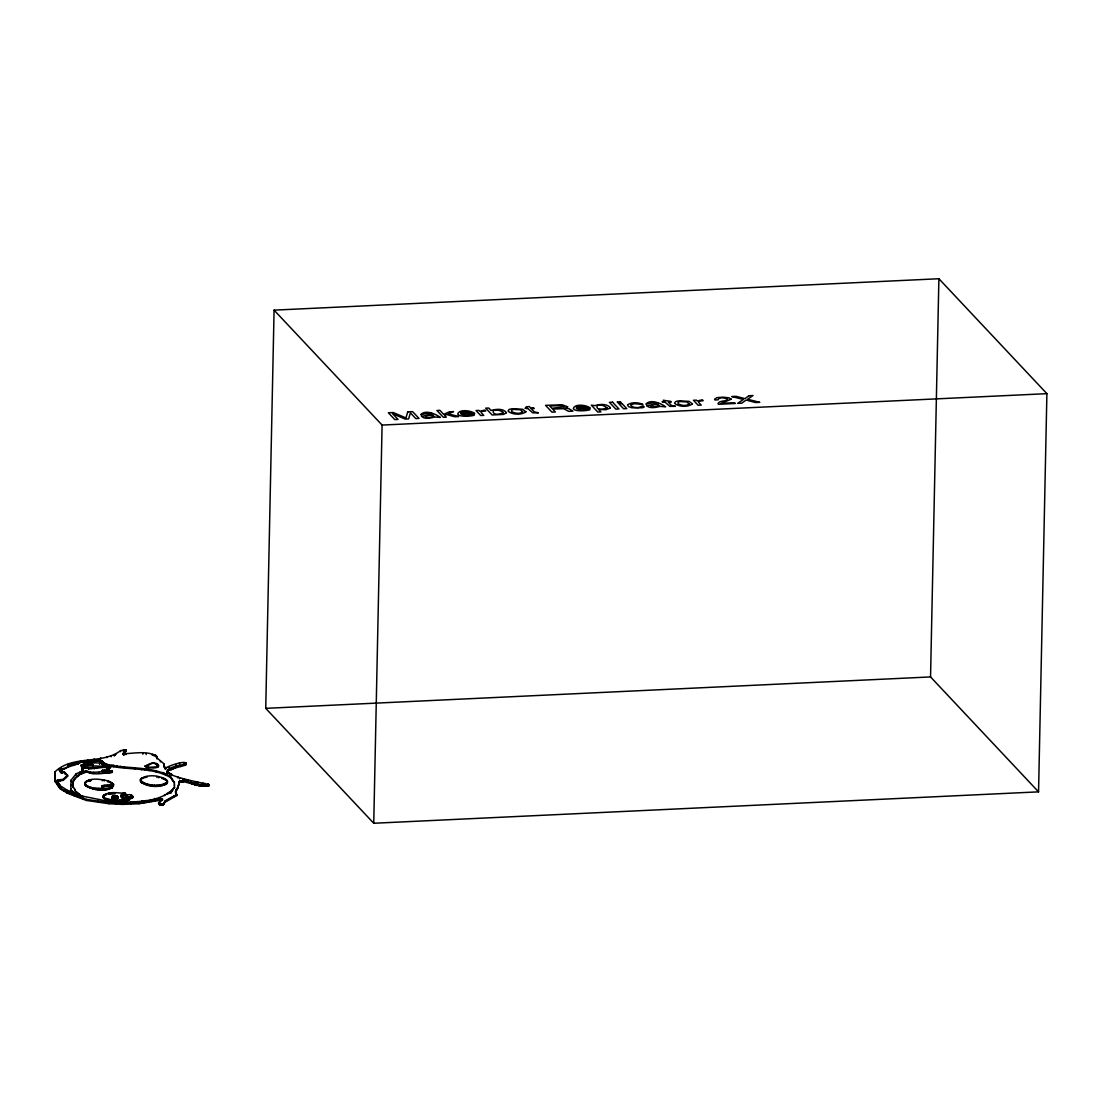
<?xml version="1.0" encoding="UTF-8"?>
<svg xmlns="http://www.w3.org/2000/svg" width="1102" height="1102" viewBox="0 0 1102 1102"><rect width="100%" height="100%" fill="white"/><g stroke="black" fill="none" stroke-linecap="round" stroke-linejoin="round"><path stroke-width="1.5" d="M70.886 790.175L70.914 789.115L72.884 792.6L70.886 790.175L70.996 780.271L76.079 773.852L83.573 770.518L82.127 769.044L81.328 764.912L93.133 765.022L91.852 763.769L92.554 765.449L92.568 764.389M55.155 777.227L55.183 776.152M126.069 749.773L122.997 754.305L126.069 749.773L120.683 750.586C102.045 764.898 72.787 754.677 55.128 771.717L55.21 781.662L60.073 788.591L67.098 793.041L86.59 800.465L108.919 803.716L122.611 804.405L139.004 803.73L162.531 799.873L162.421 798.785L160.134 798.592L160.052 799.666M55.21 781.662L55.128 771.717M57.097 780.34L61.175 787.407L57.979 784.238L57.097 780.34L63.255 779.266L67.608 775.229L64.619 772.268L61.175 771.799L61.189 772.888L62.194 773.039L62.222 771.965M57.221 782.227L57.235 781.153M57.456 782.847L57.469 781.786M57.566 785.023L57.579 783.963M57.979 784.238L57.993 783.164M57.07 781.786L57.979 780.188M58.323 784.596L58.351 783.536M58.475 786.332L55.224 780.602M58.53 784.803L58.558 783.742M58.792 768.934L58.778 769.995L61.23 768.149M57.951 781.249L58.985 780.009M58.943 785.216L58.971 784.156M59.246 787.448L59.274 786.373M59.425 785.685L59.453 784.624M59.935 788.426L58.489 785.271M59.935 786.181L59.949 785.12M60.128 788.633L59.949 787.365M58.957 781.07L60.155 780.863L60.169 779.803M60.376 772.144L60.403 771.083C63.53 768.7 82.443 757.68 88.794 761.923L99.318 761.041L104.442 764.306L102.362 761.151L99.387 759.994L88.807 760.848M60.651 772.419L60.403 771.083M59.88 771.317L61.051 769.651M60.762 789.06L60.045 787.489M61.244 772.901L61.271 771.841M61.657 772.957L61.684 771.896M61.767 789.693L60.789 787.985M61.023 770.711L62.359 768.976M62.91 773.122L62.938 772.061M60.155 780.863L63.241 780.326L63.255 779.266M63.585 790.837L61.781 788.633M62.346 770.036L63.902 768.177M64.619 772.268L65.307 774.059L65.321 772.998M64.784 773.535L64.811 772.474M64.922 773.673L64.935 772.612M65.417 778.315L65.431 777.254M65.789 773.452L67.594 776.29L63.241 780.326M66.285 775.023L66.299 773.948M66.602 790.947L66.63 789.886L61.202 786.346M67.098 793.041L67.126 791.98L63.613 789.776M67.745 764.444L67.732 765.504L71.685 764.223M67.594 776.29L67.608 775.229M63.875 769.237L67.869 767.185L67.897 766.11M68.696 791.966L68.723 790.905M70.418 794.404L70.445 793.344L67.126 791.98M70.776 792.999L70.803 791.925L66.63 789.886M70.927 785.754L70.955 784.693M70.983 781.332L70.996 780.271M72.374 795.203L72.401 794.143L70.445 793.344M72.319 791.911L72.346 790.85M72.567 781.841L73.173 787.503L72.567 781.841C75.57 776.758 80.157 772.295 86.108 771.014C93.518 774.362 108.271 769.554 112.197 772.433C104.456 772.929 90.956 776.042 86.176 771.001L86.025 772.075L80.542 774.183L80.625 773.094M67.869 767.185L72.966 765.463L72.994 764.389M72.856 785.203L72.884 784.142M73.669 781.139L73.682 780.078M73.779 795.768L73.806 794.694L72.401 794.143M72.539 782.902L74.812 778.315M72.966 765.463L75.032 764.76L75.046 763.7M74.716 790.079L74.729 789.018M75.212 796.319L75.239 795.258L73.806 794.694M76.066 774.913L76.079 773.852M75.032 764.76L76.713 764.209L76.727 763.149M76.245 792.655L73.2 786.442M76.699 795.107L76.713 794.046M74.784 779.376L77.608 775.767M77.278 797.09L77.292 796.03L75.239 795.258M72.911 791.539L77.333 794.143L77.305 795.203L75.143 794.432M76.713 764.209L78.146 763.741L78.159 762.68M78.146 763.741L78.338 762.639M78.228 763.714L78.614 762.308M78.49 763.658L78.903 761.978M78.449 793.44L79.248 795.217L79.275 794.143L76.272 791.594M77.581 776.827L78.697 774.789M78.683 763.231L79.055 761.868M78.945 762.983L79.275 761.744M78.834 797.669L78.862 796.608L77.292 796.03M79.261 762.804L79.606 761.62M78.669 775.849L79.619 773.948M79.826 772.199L79.799 773.26L81.231 772.626M79.578 762.68L80.019 761.482M79.275 794.143L80.57 796.347L77.333 794.143M80.005 762.543L80.363 761.33M79.964 794.749L80.57 796.347M79.606 775.009L80.446 773.205M80.294 762.474L80.598 761.344M80.57 762.405L81.011 761.275M80.611 798.33L80.639 797.269L78.862 796.608M83.146 770.022L83.118 771.097L82.113 770.105L81.328 764.912M81.369 773.866L81.396 772.791M81.452 766.524L81.465 764.829M81.768 767.212L81.796 766.152M82.071 764.953L82.044 766.014L81.603 764.857M80.997 762.336L81.851 761.138M81.975 767.667L82.003 766.606M81.934 765.986L81.851 764.912M82.113 770.105L82.127 769.044M82.154 768.066L82.168 767.006M82.264 773.508L82.278 772.447M82.209 769.334L82.319 767.35M82.471 771.028L82.443 772.089L83.518 771.607M82.843 770.808L82.857 769.747M82.333 798.95L82.361 797.889L80.639 797.269M83.146 766.896L83.738 768.631L83.766 767.571C79.385 763.755 116.178 768.135 109.291 765.229C107.665 767.818 112.638 768.383 109.263 766.289M81.837 762.198L83.242 761.992L83.27 760.917M82.609 797.228L82.636 796.167L70.803 791.925M83.297 766.854L83.16 767.929L109.167 767.309M91.893 764.843C69.522 764.65 99.125 760.986 106.839 764.278M83.297 773.108L83.325 772.047M83.656 764.733L83.642 763.383M83.876 764.788L83.876 763.342M83.394 764.568L84.028 763.314M84.138 764.843L83.421 763.576M83.697 799.446L83.724 798.371L82.361 797.889M84.427 764.898L84.606 763.259M83.242 761.992L84.62 761.909L84.634 760.848M84.744 764.94L84.165 763.782M84.716 772.557L84.744 771.496M84.95 767.818L84.964 766.758M85.061 764.981L84.758 763.879M84.62 761.909L85.253 760.807M102.679 786.373L112.583 786.621C106.729 792.848 91.81 790.286 85.033 785.01L84.909 782.654C90.763 777.172 100.406 779.376 107.569 780.753C124.43 788.77 101.191 782.034 102.238 787.021L102.073 785.657L102.238 787.021M85.377 765.022L85.088 763.92M85.322 783.123L85.35 782.062M85.488 772.268L85.515 771.207M85.708 765.036L85.405 763.948M85.226 761.868L85.956 760.766M85.584 785.63L85.598 784.569M85.033 785.01L85.791 781.47M86.218 765.063L86.383 763.094M86.135 786.249L84.909 782.654M86.3 772.075L86.328 771.014M85.942 761.84L86.659 760.738M86.631 782.062L86.645 781.001M87.127 772.226L87.154 771.166M86.631 761.799L87.21 760.711M86.59 800.465L86.617 799.405L83.724 798.371M87.113 786.828L87.141 785.767M87.513 767.681L87.54 766.606M87.692 759.925L87.678 760.986L75.942 763.245M87.513 780.519L85.763 782.544M87.196 761.771L88.284 760.669L88.794 761.923M88.243 772.433L88.27 771.372M88.105 787.407L88.119 786.346L86.149 785.189M88.615 769.127L88.628 768.053C86.411 771.345 112.969 762.598 108.34 770.794C96.191 772.364 103.891 770.05 109.332 769.072M88.711 761.84L88.615 760.697M88.821 781.208L88.835 780.147M88.959 764.94L88.986 763.879L91.741 763.755M89.193 781.098L89.221 780.037M89.455 787.916L89.469 786.856M89.524 781.001L89.744 779.885M89.896 772.75L89.909 771.689M89.854 780.919L90.006 779.817M90.13 764.884L90.144 763.824M90.295 780.822L90.309 779.761M90.984 764.843L91.011 763.782M90.777 779.693L90.763 780.753L91.659 779.569M91.287 761.606L91.301 760.545M90.805 788.412L90.832 787.351L88.119 786.346M92.031 764.953L92.058 763.893M92.224 765.119L92.237 764.058M92.416 788.812L92.444 787.737L90.832 787.351M92.926 767.378L92.954 766.317M92.899 765.794L92.912 764.733M93.05 788.963L92.444 787.737M93.463 773.439L93.491 772.378M93.78 761.303L93.794 760.242M93.615 789.087L93.078 787.889M94.18 759.994L94.193 758.92M94.345 768.824L94.373 767.75M94.111 789.197L93.642 788.026M94.262 789.239C96.907 786.029 108.106 791.47 112.583 786.621M94.428 789.252L94.441 788.192M94.91 789.335L94.937 788.274M95.502 789.418L95.516 788.357M96.494 761.165L96.508 760.104M96.149 789.5L96.163 788.44M97.871 761.096L97.899 760.022M97.802 789.735L97.816 788.674M97.747 802.091L97.775 801.03M98.657 761.055L98.684 759.994M98.918 773.411L98.946 772.35M99.263 759.967L99.318 761.041L99.387 759.994M99.635 764.333L99.648 763.273M99.8 761.22L99.827 760.16M99.703 789.845L99.731 788.784M100.31 761.413L100.323 760.352M100.668 758.989L100.695 757.928M100.874 761.634L100.902 760.573M101.811 764.512L101.839 763.452M101.618 789.941L101.646 788.88M102.128 764.526L102.155 763.466M102.293 771.552L102.348 770.339M102.458 764.54L102.486 763.479M102.334 762.226L102.362 761.151M102.376 780.753L102.403 779.693M102.431 771.703L102.417 770.339M102.638 766.868L102.651 765.794M102.541 764.54L102.72 763.479M102.693 771.372L102.706 770.312M102.789 764.54L102.954 763.466M103.133 772.392L103.244 770.284M103.395 763.259L103.423 762.198M103.009 787.778L103.023 785.588M121.372 796.112C144.803 802.256 107.817 803.716 103.092 797.242C106.398 790.354 118.313 793.206 124.884 793.302C127.777 794.9 121.413 794.57 120.972 796.512C120.187 796.388 122.653 792.669 125.656 793.495M103.657 764.457L103.671 763.397M103.354 797.752L103.436 795.52M103.368 789.886L103.381 788.825M104.015 766.868L104.043 765.807M103.905 764.43L103.932 763.369M103.629 798.261L103.12 796.181M103.092 797.242L103.643 795.162M104.125 764.416L104.332 763.328M103.85 798.413L103.478 796.884M103.56 796.291L103.836 795.038M104.208 781.015L104.222 779.954M104.373 773.384L104.401 772.323M104.428 771.276L104.442 770.215M104.07 794.886L103.822 796.099M104.084 798.564L103.671 797.214M102.059 786.732L104.387 786.566L104.401 785.506M104.91 766.882L104.924 765.821M104.359 798.73L104.387 797.669M105.076 764.678L105.103 763.617M105.365 766.896L105.379 765.835M104.993 795.355L105.021 794.294M105.117 789.817L105.131 788.756M82.636 796.167L105.131 800.713L105.103 801.774L103.45 801.581M105.062 799.184L104.111 797.504M105.778 766.923L105.792 765.862M106.426 771.538L106.398 772.612L112.349 772.268L112.294 770.78L102.844 771.014M106.481 771.166L106.508 770.105M107.293 767.571L107.28 768.631L106.481 767.391M106.453 766.978L106.467 765.904M106.136 794.983L106.164 793.922M106.632 768.48L106.66 767.419M106.839 757.653L106.853 756.592M106.219 799.597L106.233 798.537M106.866 768.521L106.88 767.46M106.853 767.006L106.88 765.945M106.687 789.597L106.701 788.536M107.128 771.069L107.142 769.995M107.073 768.576L107.101 767.515M107.211 767.033L107.238 765.973M106.922 801.981L106.949 800.92M107.459 771.001L107.473 769.94M107.459 768.686L107.486 767.626M107.652 767.088L107.679 766.028M107.541 781.828L107.569 780.753M107.748 770.945L107.776 769.885M107.872 768.824L107.886 767.763M107.927 767.13L107.955 766.069M107.362 800.011L107.39 798.95L105.089 798.123M107.748 786.387L107.776 785.327M108.037 770.877L108.065 769.816M108.258 772.915L108.271 771.855M108.23 768.976L108.244 767.915M108.258 767.171L108.271 766.11M108.34 770.794L108.368 769.733M108.423 767.998L109.318 770.133M108.616 767.226L108.643 766.166M108.258 789.39L108.271 788.316M108.671 769.265L108.699 768.204M108.354 794.404L108.382 793.344M108.919 770.642L108.878 768.369M108.905 782.337L108.933 781.277M109.126 772.474L109.153 771.414M109.139 770.381L109.139 768.645M108.643 802.173L108.657 801.113L105.131 800.713M109.47 767.364L109.484 765.174L104.47 763.245M108.919 803.716L108.933 802.642L86.617 799.405M108.864 800.341L108.891 799.281M109.718 767.419L109.621 766.331M109.277 794.239L109.291 793.178M109.539 789.018L109.553 787.958M109.745 772.736L109.773 771.676M109.993 767.488L109.842 765.766M109.525 794.198L109.69 793.123M109.773 787.82L109.801 786.759M110.159 767.543L110.062 765.986M109.883 794.211L109.911 793.151M104.387 786.566L109.897 786.277L109.924 785.216M110.338 767.598L110.283 766.207M110.035 794.225L109.98 793.164M110.283 782.847L110.296 781.786M110.599 767.667L110.572 766.469M110.696 772.158L110.71 771.097M110.365 800.672L110.393 799.611L107.39 798.95M110.393 794.225L110.42 793.164M111.026 772.585L111.054 771.51M111.219 756.716L111.247 755.655M110.806 788.646L110.834 787.586M111.302 772.034L111.316 770.973M110.999 794.198L111.013 793.137M111.261 783.439L111.288 782.379M111.495 765.298C131.069 768.852 152.572 766.51 170.479 776.345L174.35 782.902L170.452 777.406C152.641 767.378 130.945 770.105 111.481 766.358L111.495 765.298L109.484 765.174M111.247 786.676L111.219 787.737L112.569 787.682M111.812 771.937L111.825 770.877M111.688 788.164L111.715 787.103M109.897 786.277L111.715 786.181L111.743 785.12M112.266 766.4L112.294 765.339M112.955 796.14C110.834 801.636 111.867 793.027 117.253 796.264C119.856 797.779 112.927 798.192 111.936 796.787M112.032 787.971L112.06 786.911M112.101 798.082L112.115 796.457M112.308 787.82L112.335 786.759M112.239 784.032L112.266 782.971M112.115 800.892L112.142 799.832M112.266 798.179L112.39 796.305M112.239 794.143L112.266 793.082M112.983 766.441L112.996 765.38M112.583 798.316L112.514 796.25M112.762 798.371L112.79 796.167M111.715 786.181L113.354 786.084L113.327 784.183M113.575 766.482L113.602 765.422M113.162 798.468L113.189 797.407M111.936 797.683L113.299 796.071M113.382 785.96L113.382 784.596M113.864 766.51L113.892 765.435M114.126 755.876L114.14 754.815M113.396 798.509L113.41 797.449M113.093 797.159L113.478 796.043M113.534 794.046L113.561 792.985M113.961 766.51L113.988 765.449M113.63 798.551L113.644 797.49M113.465 797.104L113.671 796.016M113.878 801.113L113.892 800.052L110.393 799.611M113.878 798.592L113.892 797.517M113.658 797.077L113.878 796.002M114.718 754.567L114.691 755.628L116.178 753.92M114.057 798.606L114.071 797.545M113.85 797.063L114.071 795.988M114.236 798.619L114.264 797.559M114.057 797.049L114.291 795.975M114.622 798.647L114.443 797.572M114.264 797.035L114.498 795.961M114.87 798.661L114.883 797.6M114.484 797.035L114.718 795.961M114.828 793.936L114.842 792.875M114.98 798.661L115.118 797.6M117.914 796.567C119.76 799.239 115.283 796.884 114.939 795.961M115.338 797.035L115.366 795.975M115.366 798.661L115.393 797.6M115.558 797.049L115.586 795.988M115.738 801.223L115.751 800.148M115.751 798.647L115.779 797.572M115.765 797.063L115.793 796.002M115.765 804.061L115.779 803M115.986 797.09L115.999 796.03M116.206 797.559L116.192 798.619L116.454 797.531M116.178 797.118L116.206 796.057M116.385 797.145L116.399 796.085M116.991 766.909L117.005 765.849M116.523 798.592L116.647 797.504M116.564 797.173L116.592 796.112M116.908 798.523L116.936 797.462M116.922 797.242L116.771 796.14M117.074 798.482L117.101 796.223M117.225 798.44L117.253 796.264M117.528 796.36L117.9 798.165M117.597 801.319L117.625 800.259L129.678 798.688M117.721 798.275L117.749 796.457M120.27 751.123L120.669 751.647M119.402 802.972L119.429 801.912M119.512 801.278L119.526 800.217M120.394 767.35L120.407 766.289M121.013 796.705L121.082 795.134M121.124 796.911L121.358 794.831M121.413 801.25L121.44 800.19M121.523 795.74L121.551 794.68M121.799 796.553L122.735 798.413L122.749 797.352M121.757 795.603L121.785 794.528M122.033 795.451L122.06 794.39M122.17 798L122.184 796.925M122.377 798.179L122.405 797.118M122.35 795.327L122.377 794.253M123.355 754.691L123.011 753.245M123.341 751.233L123.369 750.173M122.556 798.303L122.57 797.242M123.548 754.801L123.231 753.479M122.611 804.405L122.639 803.344L139.017 802.669L160.065 798.606M122.928 795.121L122.997 793.041M123.686 754.815L123.741 752.638M123.038 798.564L123.066 797.504M123.148 801.099L123.162 800.038M124.168 754.774L124.182 753.699C134.582 753.41 148.136 750.379 157.09 756.551L157.076 757.611L155.175 755.848M123.383 798.702L123.41 797.641M123.576 794.941L123.589 793.881M124.443 753.107L124.471 752.046M124.374 751.082L124.402 750.021M123.755 798.84L123.782 797.779M125.683 794.542L123.837 794.211L123.865 793.151M124.374 767.874L124.402 766.813M124.829 754.691L124.857 753.616M124.306 794.776L124.319 793.716M125.256 751.977L125.27 749.883M124.443 794.294L124.457 793.233M125.559 751.536L125.587 750.476M124.87 800.934L124.898 799.873M125.022 794.39L124.884 793.302M125.821 751.165L125.848 750.104M125.132 794.638L125.187 793.357M125.408 794.597L125.366 793.399M126.207 754.512L126.234 753.451M126.193 803.317L126.207 802.256C143.081 801.333 162.821 801.126 174.488 787.159L174.46 788.219L174.378 781.828M126.372 797.297C125.587 794.184 130.477 794.156 132.212 795.548L132.791 796.512C133.19 800.369 123.369 798.055 127.253 795.079M126.344 800.658L126.578 798.413M126.578 797.462L126.482 795.465M126.716 797.545L126.675 795.341M127.047 797.696L126.344 795.589M126.882 796.291L127.074 795.148M129.65 799.763L127.102 799.542L127.116 798.482M127.24 797.779L126.895 796.567M127.653 799.611L127.68 798.551M127.57 797.876L127.253 796.705M127.804 800.396L127.832 799.336M127.928 797.972L127.584 796.815M128.176 798.041L127.956 796.911M128.231 799.666L128.245 798.606M128.507 799.694L128.535 798.619M128.452 798.082L128.204 796.966M128.755 800.08L128.838 798.647M128.727 798.137L128.466 797.021M129.086 799.721L129.113 798.661M129.113 799.969L129.292 798.674M129.168 798.206L128.741 797.077M129.416 799.859L129.568 798.688M129.637 798.261L129.196 797.145M130.119 798.303L129.664 797.201M130.615 798.344L130.146 797.242M132.763 797.572L130.766 794.859M130.807 804.061L130.821 803M130.931 798.358L130.628 797.283M130.945 803.179L130.973 802.104M131.028 796.057L131.055 794.997M131.262 798.371L132.791 796.512M131.358 796.223L131.386 795.148M131.579 798.371L131.606 797.311M131.813 798.371L131.827 797.311M132.006 798.371L132.02 797.311M132.171 798.371L132.295 797.187M132.185 796.622L132.212 795.548M132.364 798.123L132.502 796.03M132.791 803.11L132.819 802.049M134.719 769.237L134.747 768.177M134.416 801.994L134.389 803.055L135.973 803L137.957 802.724L137.984 801.664M135.766 803.014L135.89 801.939M135.973 803L136.083 801.925M136.152 802.986L136.18 801.912M136.992 802.862L137.006 801.801M139.004 803.73L139.017 802.669M167.366 781.304L167.408 782.957C160.382 788.123 147.282 787.531 140.588 781.456L140.505 779.238C147.668 773.756 160.424 775.174 167.311 780.726L167.421 781.883C160.396 787.062 147.31 786.47 140.601 780.395L140.505 779.238M140.588 781.456L140.56 779.817M140.904 781.828L140.932 780.767M140.891 779.761L140.904 778.701M141.042 781.993L141.07 780.932M141.331 782.324L141.208 781.098M141.318 778.15L140.491 780.299M141.579 782.599L141.455 781.373M141.703 769.83L141.717 768.769M141.745 782.723L141.759 781.662M141.483 802.228L141.511 801.168M141.993 782.888L142.02 781.828M142.144 777.695L142.13 778.756L142.957 778.301M141.882 802.187L141.91 801.113M142.778 754.223L142.805 753.162M142.048 802.187L141.993 801.113M142.213 802.187L142.158 801.126M142.557 783.233L142.585 782.172M142.585 803.096L142.626 801.113M143.191 802.146L143.219 801.085M143.494 783.784L143.522 782.723M144.183 777.957L144.21 776.882M144.5 770.064L144.527 769.003M144.155 802.821L144.183 801.76M144.403 801.03L144.376 802.091L146.483 801.967L146.552 800.741M144.775 784.266L144.803 783.205M145.409 777.599L145.423 776.538M146.167 754.581L146.194 753.52M145.395 802.036L145.409 800.975M146.07 784.748L146.084 783.687M145.891 802.518L145.919 801.457M146.029 801.994L146.056 800.934M146.773 770.257L146.8 769.196M146.483 801.967L146.318 800.465M146.869 777.392L146.897 776.331M147.627 785.12L147.654 784.059M147.544 802.242L147.558 801.182M148.371 765.656L148.398 764.595L151.938 763.011L156.622 763.534C164.267 768.769 147.82 769.003 144.913 766.193M148.701 770.436L148.715 769.375L148.908 770.463M148.66 765.683L148.687 764.623L153.936 762.777L158.495 765.683L158.096 766.813L147.076 767.378L145.23 766.276L148.687 764.623M148.784 802.036L148.811 800.975M149.183 785.506L149.211 784.431M149.665 770.615L149.693 769.554M150.547 800.658L150.561 799.597M150.919 785.74L150.946 784.679M151.387 801.609L151.415 800.548M152.365 755.393L152.379 754.333M152.655 785.988L152.682 784.927M153.44 755.573L153.467 754.512M154.363 755.724L154.376 754.663M154.445 786.084L154.459 785.023M155.258 755.876L155.189 754.787M154.555 799.501L154.569 798.427M155.52 756.124L155.547 755.063M155.823 756.399L155.85 755.338M156.071 771.992L156.098 770.932M156.181 756.743L156.195 755.683M155.699 800.644L155.713 799.57M156.346 763.562L157.407 765.683L157.421 764.623M156.222 786.181L156.25 785.12M157.71 764.609L157.682 765.67L156.622 763.534M157.049 757.226L156.98 758.975L157.09 756.551M156.98 777.516L157.007 776.455M157.352 800.272L157.379 799.198M157.889 786.125L157.917 785.065M158.729 777.778L158.757 776.703M175.576 792.999L179.53 782.186L183.648 781.662L200.041 785.85L207.217 786.001L208.912 785.781L208.981 784.707L196.886 784.472L183.676 780.602L179.516 781.139L177.959 787.448L175.535 791.057L176.706 795.603L164.818 802.228C164.432 805.906 160.258 806.361 158.578 803.468L162.421 798.785M158.784 799.956L158.798 798.881M159.556 786.07L159.583 785.01M159.363 804.24L158.605 802.394M160.396 761.881L160.41 760.821M159.666 804.543L159.377 803.179M159.955 804.818L159.694 803.482M160.203 805.039L159.983 803.757M160.107 799.653L160.286 798.592L160.479 799.653M160.286 805.121L160.217 803.978M160.437 805.231L160.313 804.061M158.578 803.468L160.616 800.631M161.03 785.864L161.057 784.803M161.457 798.688L160.603 801.691M161.815 778.522L161.842 777.461M161.677 805.3L161.691 804.24L160.465 804.171M162.063 799.349L162.035 800.41L162.573 799.914M162.146 805.328L161.691 804.24M162.504 785.657L162.531 784.596M162.889 773.48L162.917 772.419M162.559 805.355L162.173 804.267M163.137 777.943L163.124 779.004L164.418 779.5L164.446 778.439M162.917 805.369L164.832 801.168L176.733 794.528M162.986 805.369L163.013 804.308M163.826 763.727L164.556 767.791L163.826 763.727L156.994 757.901M163.275 804.915L163.303 803.854M163.716 785.313L163.743 784.252M164.005 774.059L164.033 772.984M163.578 804.405L163.606 803.344M164.281 766.716L164.308 765.656M163.922 803.799L163.95 802.738M164.859 768.686L164.57 766.73M164.845 767.598L165.066 768.714C166.595 766.179 188.277 759.25 185.453 764.154C138.756 772.378 196.666 781.222 208.981 784.707M164.666 795.644L164.68 794.583M164.928 784.968L164.942 783.908M164.818 802.228L164.832 801.168M165.231 774.692L165.259 773.632M165.479 768.686L165.507 767.626M165.341 780.037L165.355 778.976M165.686 768.673L165.713 767.612M165.906 768.659L165.92 767.598M165.768 784.5L165.796 783.439M166.113 767.584L166.099 768.645L166.554 767.557M165.947 801.485L165.975 800.424M166.25 780.588L166.278 779.527M166.677 775.436L166.705 774.375M166.622 784.032L166.636 782.971M166.801 780.12L167.408 782.957M167.008 783.494L167.036 782.434M166.925 772.13L167.297 770.766M167.297 781.786L167.311 780.726M167.187 794.404L167.215 793.344M167.284 771.827L167.6 770.505M167.587 771.565L167.876 770.284M167.463 800.548L167.476 799.487M168.041 772.158L168.014 773.232L166.609 772.571M167.862 771.345L168.165 770.036M168.083 771.152L168.331 769.94M168.317 771.001L168.523 769.83M168.537 792.696L168.523 793.757L169.419 792.297M169.24 767.915L169.253 766.854M169.198 799.542L169.226 798.482M169.598 773.962L169.625 772.901M168.51 770.904L169.846 769.237M170.107 793.068L170.121 791.994M170.452 777.406L170.479 776.345M170.507 791.856L170.479 792.917L171.154 792.627M170.81 792.779L170.824 791.718M169.818 770.312L171.375 769.623L171.389 768.562M171.085 792.669L171.182 791.567M171.471 774.83L171.485 773.769M171.237 798.427L171.265 797.366M171.664 790.919L171.65 791.994L172.215 790.203M172.408 780.147L172.422 779.086M171.375 769.623L173.042 768.907L173.055 767.846M172.821 790.423L172.849 789.363M173.675 797.159L173.689 796.099M174.405 785.561L174.433 784.5M173.042 768.907L175.604 767.832L175.617 766.772M175.686 765.67L175.7 764.609M175.59 793.233L175.535 791.057M175.81 792.737L176.706 795.603M175.838 791.429L175.852 790.368M175.948 794.06L175.976 792.999M176.044 791.016L176.058 789.941M176.141 794.363L176.168 793.288M176.251 790.671L176.265 789.611M176.375 794.721L176.389 793.66M176.54 790.272L176.554 789.211M176.664 795.355L176.54 793.936M177.05 789.624L177.064 788.564M177.932 777.957L177.959 776.896M177.945 788.509L177.959 787.448M178.689 785.368L178.703 784.307M178.979 784.156L179.006 783.095M179.227 783.136L179.254 782.076M179.433 764.141L179.461 763.08M179.488 782.2L179.516 781.139M179.543 778.838L179.571 777.778M179.53 782.186L179.557 781.125M180.094 782.103L180.108 781.029M180.508 766.537L180.535 765.463M180.714 782.007L180.728 780.946M181.431 781.897L181.458 780.836M182.533 781.745L182.56 780.671M182.877 779.72L182.891 778.659M183.028 781.676L183.056 780.615M183.387 781.635L183.414 780.574M183.648 781.662L183.497 780.574M184.034 763.631L184.062 762.57M184.034 780.051L184.048 778.99M175.604 767.832L185.425 765.229L185.453 764.154M185.425 765.229L185.935 762.983M185.894 764.692L186.252 763.052M186.72 779.761L186.706 780.822L185.122 780.368M187.023 782.351L187.051 781.29M187.822 781.139L187.85 780.078M190.26 783.026L190.288 781.965M190.453 783.067L190.481 782.007M190.646 783.109L190.674 782.048M190.866 783.219L190.894 782.158M191.073 783.315L191.101 782.255M191.307 783.439L191.335 782.379M191.293 782.034L191.321 780.974M191.665 783.605L191.679 782.544M191.982 783.742L191.996 782.682M192.34 783.88L192.368 782.819M192.836 784.059L192.85 782.999M193.249 784.211L193.263 783.15M193.732 784.404L193.759 783.343M194.214 784.596L194.241 783.536M194.613 784.762L194.627 783.701M194.93 782.943L194.944 781.883M195.095 784.968L195.123 783.908M195.44 785.106L195.453 784.032M195.757 785.216L195.784 784.142M196.17 785.327L196.184 784.266M196.156 783.164L196.17 782.089M196.872 785.533L196.886 784.472M196.9 783.274L196.927 782.213M197.561 783.37L197.575 782.31M198.319 785.685L198.346 784.624M198.346 783.481L198.374 782.42M199.2 785.767L199.214 784.707M200.041 785.85L200.068 784.789M201.06 785.919L201.087 784.858M202.548 786.029L202.575 784.968M203.057 783.012L203.03 784.087L201.983 783.921M203.608 786.112L203.636 785.037M204.531 786.167L204.545 785.106M204.889 784.362L204.903 783.302M205.33 786.222L205.358 785.161M205.413 786.222L205.523 785.147M207.217 786.001L207.231 784.927M207.906 783.798L208.912 785.781M208.14 785.051L208.03 783.866M208.333 784.128L208.498 785.354L208.512 784.293M208.829 785.643L208.691 784.445M265.734 708.338L274.081 310.144L938.89 278.737L1046.9 393.662L1038.552 791.856L373.743 823.263L265.734 708.338L930.543 676.931L1038.552 791.856M373.743 823.263L382.091 425.069L274.081 310.144M930.543 676.931L938.89 278.737M186.1 764.444L185.549 763.962M144.899 766.179L147.048 765.201M147.516 801.347L146.58 801.939M125.242 750.944L126.055 750.834M124.182 753.699L123.507 753.727M88.628 768.053L83.766 767.571M88.986 763.879L85.722 763.975M382.091 425.069L1046.9 393.662M126.207 802.256L108.657 801.113M108.933 802.642L122.639 803.344M113.892 800.052L117.625 800.259M109.47 766.234L111.481 766.358M122.969 794.101L123.837 794.211M127.102 799.542L126.027 799.391M155.368 764.196L156.594 764.609M79.619 794.955L80.598 795.286M78.545 795.658L79.606 796.03M564.128 406.803L551.909 408.305L549.733 405.977L561.028 405.591L564.128 406.803M421.529 416.308C424.394 419.545 430.91 418.071 434.753 416.997L440.387 417.438C435.662 414.021 425.441 409.31 420.647 414.751C427.3 412.809 443.073 412.974 421.529 416.308M646.791 405.674C649.657 408.911 656.158 407.437 660.015 406.363L665.636 406.803C660.911 403.387 650.703 398.676 645.896 404.117C652.549 402.161 668.322 402.34 646.791 405.674M630.936 404.682L631.281 405.963L633.636 407.161A3.926 1.033 1.2 0 0 636.584 407.52C639.215 408.69 643.375 404.021 644.202 406.845A6.529 1.722 1.2 0 1 642.163 407.768L631.79 407.781L628.581 406.61L627.465 404.916C631.529 401.886 638.306 402.326 642.852 404.42L634.435 403.704L630.936 404.682M731.273 399.2L721.107 403.332L734.566 402.698L735.309 403.484L718.394 404.282L718.049 403.47C719.689 400.04 726.135 402.037 727.651 399.02C725.391 397.822 718.27 396.679 718.118 399.833L714.978 399.985L714.564 399.186L716.934 397.657L723.05 397.161L728.959 397.822L731.273 399.2M503.215 412.63C491.272 418.856 488.572 405.233 502.787 411.831L503.215 412.63M407.754 411.859L405.935 417.947L393.276 412.547L388.372 412.768L394.764 419.573L398.029 419.421L392.56 413.691L405.205 419.077L408.594 418.912L410.426 412.837L415.743 418.581L418.994 418.429L412.603 411.625L407.754 411.859M522.623 411.625C520.309 414.421 514.524 413.374 511.631 411.556L511.603 410.096A4.353 1.143 1.2 0 1 513.89 409.421L520.337 409.792L522.623 411.625M689.108 403.759C686.808 406.555 681.008 405.508 678.129 403.704L678.088 402.23A4.353 1.143 1.2 0 1 680.389 401.555L686.822 401.927L689.108 403.759M607.078 407.809C592.931 413.994 594.281 398.855 607.078 407.809M506.397 412.74L503.655 414.393L492.098 414.972L485.693 408.153L488.709 408.015L491.024 410.481C495.707 409.131 503.421 408.112 506.397 412.74M525.916 411.817C521.315 415.096 512.485 414.999 508.05 411.129L508.945 409.627A7.852 2.066 1.2 0 1 512.747 408.718L522.623 409.241L525.916 411.817M692.414 403.952C687.813 407.244 678.984 407.134 674.548 403.263L675.443 401.762A7.852 2.066 1.2 0 1 679.231 400.852L689.108 401.376L692.414 403.952M472.042 414.297L466.711 415.578L461.215 414.118L474.728 413.484C470.829 410.275 458.818 409.007 457.743 414.104C459.589 418.333 481.67 415.123 472.042 414.297M587.6 408.842L582.269 410.109L576.787 408.663L590.286 408.029C586.388 404.82 574.39 403.539 573.302 408.649C575.148 412.864 597.229 409.668 587.6 408.842M567.599 406.803L565.271 408.029L568.811 408.663L572.944 411.156L568.742 411.349L563.618 408.677L552.639 409.062L555.367 411.983L551.95 412.148L545.559 405.343L562.24 404.792L567.599 406.803M433.651 416.17C426.212 419.655 420.124 415.192 432.852 415.137L433.651 416.17M658.913 405.536C651.461 409.021 645.386 404.558 658.101 404.503L658.913 405.536M610.246 408.139L605.769 409.751L598.51 409.365L600.879 411.9L597.78 412.038L591.292 405.137L594.928 405.646C599.64 404.103 606.596 403.484 610.232 407.478L610.246 408.139M481.491 411.528L481.119 412.52L483.792 415.371L480.692 415.509L476.036 410.55L478.984 410.412L479.783 411.266L484.921 410.04L485.748 410.922L481.491 411.528M698.916 401.252L698.544 402.244L701.216 405.095L698.117 405.247L693.461 400.288L696.409 400.15L697.208 401.004L702.346 399.778L703.172 400.66L698.916 401.252M461.228 412.327L460.677 413.457L470.926 412.974L467.11 411.776L461.228 412.327M576.787 406.872L576.25 408.002L586.484 407.52L582.669 406.321L576.787 406.872M748.933 395.742L744.966 398.648L736.081 396.348L731.783 396.555L743.382 399.461L737.61 403.373L741.742 403.18L746.123 400.054L755.559 402.533L759.801 402.326L747.638 399.268L753.01 395.549L748.933 395.742M449.588 411.804L443.624 414.283L439.905 410.343L436.929 410.481L443.321 417.272L446.296 417.135L444.547 415.275L446.544 414.517L454.644 416.735L458.597 416.556L448.238 413.801L453.542 411.611L449.588 411.804M538.231 412.795L532.734 412.823L528.147 408.801L525.007 408.236L527.5 408.126L526.205 406.748L529.332 406.597L530.641 407.974L533.575 407.836L534.222 408.511L531.274 408.663L534.318 411.886L538.231 412.795M675.333 406.321L669.837 406.349L665.25 402.326L662.109 401.762L664.602 401.651L663.308 400.26L670.677 401.362L671.325 402.037L668.377 402.189L671.421 405.412L675.333 406.321M612.56 402.189L609.461 402.326L615.853 409.131L618.952 408.98L612.56 402.189M620.357 401.817L617.203 401.968L618.098 402.905L621.239 402.753L620.357 401.817M622.107 403.676L618.966 403.828L623.594 408.759L626.749 408.608L622.107 403.676"/></g></svg>
